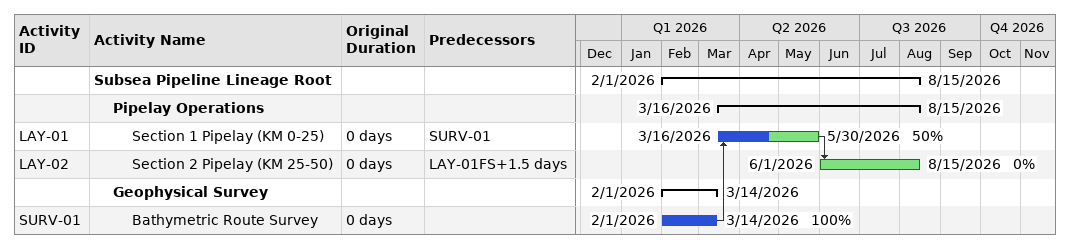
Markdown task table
| ID | Level | Task | Original duration | Start | Finish | Predecessors | % complete |
|---|---|---|---|---|---|---|---|
|  | 1 | **Subsea Pipeline Lineage Root** |  | 2026-02-01 | 2026-08-15 |  |  |
|  | 2 | **Pipelay Operations** |  | 2026-03-16 | 2026-08-15 |  |  |
| LAY-01 | 3 | Section 1 Pipelay (KM 0-25) | 0d | 2026-03-16 | 2026-05-30 | SURV-01 | 50 |
| LAY-02 | 3 | Section 2 Pipelay (KM 25-50) | 0d | 2026-06-01 | 2026-08-15 | LAY-01FS+1.5d | 0 |
|  | 2 | **Geophysical Survey** |  | 2026-02-01 | 2026-03-14 |  |  |
| SURV-01 | 3 | Bathymetric Route Survey | 0d | 2026-02-01 | 2026-03-14 |  | 100 |
